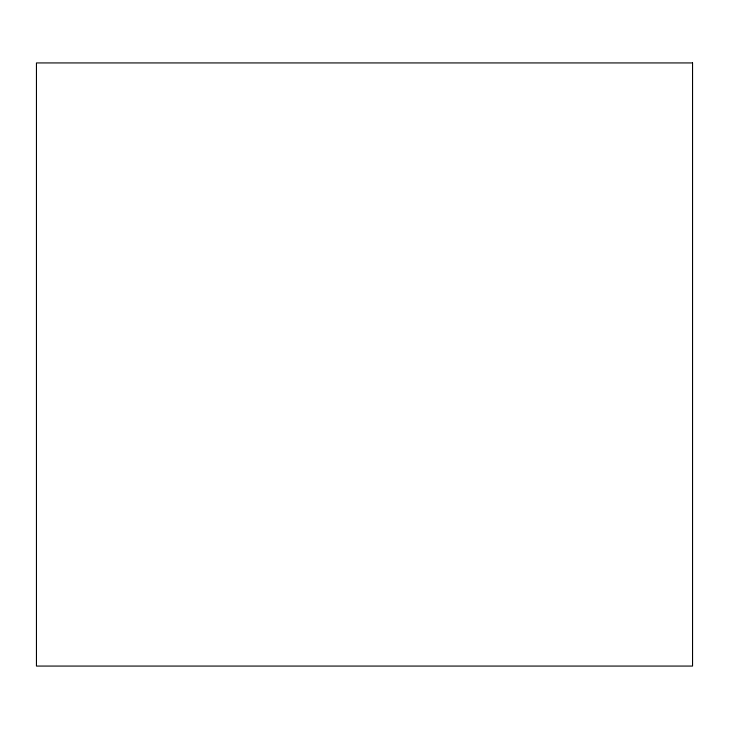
<?xml version="1.0" encoding="UTF-8"?>
<svg xmlns="http://www.w3.org/2000/svg" width="729" height="729" viewBox="0 0 729 729"><rect width="100%" height="100%" fill="white"/><g stroke="black" fill="none" stroke-linecap="round" stroke-linejoin="round"><path stroke-width="1.09" d="M692.55 62.931L36.45 62.931L36.45 666.069L692.55 666.069L692.55 62.931"/></g></svg>
